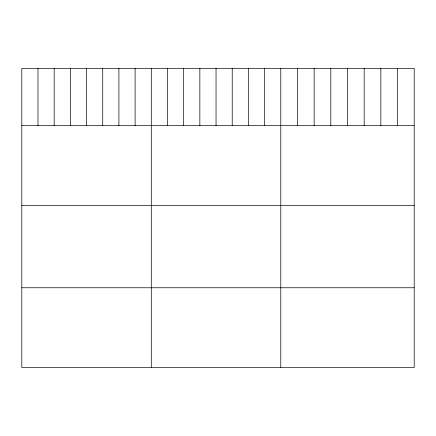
<?xml version="1.0" encoding="UTF-8"?>
<svg xmlns="http://www.w3.org/2000/svg" width="436" height="436" viewBox="0 0 436 436"><rect width="100%" height="100%" fill="white"/><g stroke="black" fill="none" stroke-linecap="round" stroke-linejoin="round"><path stroke-width="0.65" d="M414.2 125.672L414.2 367.597L21.8 367.597L21.8 68.403L414.2 68.403L414.2 125.672L21.8 125.672M21.8 205.509L414.2 205.509M21.8 287.76L414.2 287.76M397.523 68.403L397.523 125.672M380.846 68.403L380.846 125.672M364.169 68.403L364.169 125.672M347.492 68.403L347.492 125.672M330.815 68.403L330.815 125.672M314.138 68.403L314.138 125.672M297.461 68.403L297.461 125.672M280.784 68.403L280.784 367.597M264.598 68.403L264.598 125.672M248.411 68.403L248.411 125.672M232.225 68.403L232.225 125.672M216.038 68.403L216.038 125.672M199.852 68.403L199.852 125.672M183.665 68.403L183.665 125.672M167.479 68.403L167.479 125.672M151.292 68.403L151.292 367.597M135.106 68.403L135.106 125.672M118.919 68.403L118.919 125.672M102.733 68.403L102.733 125.672M86.546 68.403L86.546 125.672M70.359 68.403L70.359 125.672M54.173 68.403L54.173 125.672M37.987 68.403L37.987 125.672"/></g></svg>
